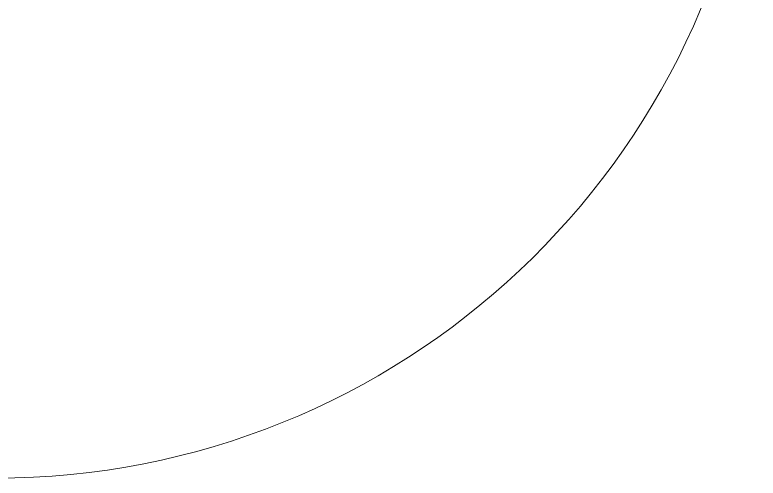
# Model space of a CAD drawing. Header units: inches. Extents: x -4169 to -1846, y 9706 to 12377.
# Drawn here: x -3819.15 to -3785.99, y 11700.35 to 11721.03 of the extents above; entities that cross this region are included whole.
import ezdxf

# ---------------------------------------------------------------- set-up
doc = ezdxf.new("R2010")
doc.units = ezdxf.units.IN
doc.header["$MEASUREMENT"] = 0
for name, color, linetype, lineweight in [('0-1', 7, 'Continuous', 5), ('0-2', 50, 'Continuous', 18), ('A-DOOR-1', 250, 'Continuous', 9), ('A-DOOR-2', 90, 'Continuous', 30)]:
    doc.layers.add(name, color=color, linetype=linetype, lineweight=lineweight)

# ---------------------------------------------------------------- blocks, each defined once
blk = doc.blocks.new('SWING - SINGLE - FLUSH - 30_ x 80_ - OFFSET PIVOT DOOR AT MAGIC PAK AND WASHER_DRYER-2632545-ENLARGED RCP - 2ND FLOOR PLAN')
at = {"layer": 'A-DOOR-1'}
blk.add_arc((17, -2.375), 34.067, 180, 266.6343, dxfattribs=at)
at = {"layer": 'A-DOOR-2'}
for p, q in [((15, -2.375), (15, -36.383)), ((17, -2.375), (15, -2.375)), ((17, -2.375), (17, -36.383)), ((17, -36.383), (15, -36.383))]:
    blk.add_line(p, q, dxfattribs=at)
blk = doc.blocks.new('CTR - 1st Phase - Unit Layouts_rvt-1-ENLARGED RCP - 2ND FLOOR PLAN')
at = {"layer": '0-2', "rotation": 90.00000000001249}
blk.add_blockref('SWING - SINGLE - FLUSH - 30_ x 80_ - OFFSET PIVOT DOOR AT MAGIC PAK AND WASHER_DRYER-2632545-ENLARGED RCP - 2ND FLOOR PLAN', (-3822.372, 11717.412), dxfattribs=at)

msp = doc.modelspace()

# ---------------------------------------------------------------- block references
at = {"layer": '0-1'}
msp.add_blockref('CTR - 1st Phase - Unit Layouts_rvt-1-ENLARGED RCP - 2ND FLOOR PLAN', (0, 0), dxfattribs=at)

doc.saveas('drawing.dxf')
